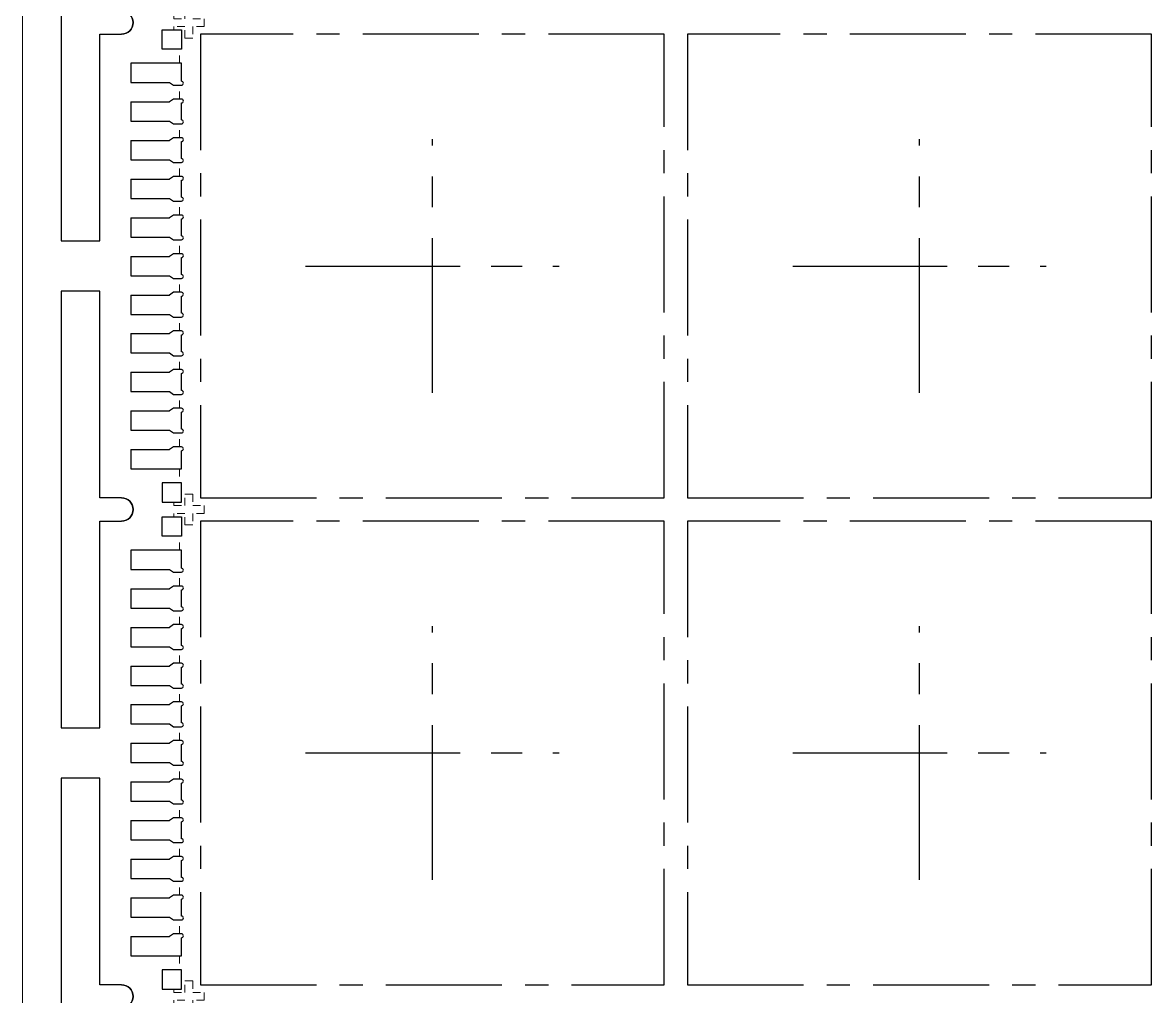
# Model space of a CAD drawing. Header units: millimetres. Extents: x 586 to 984, y 385 to 645.
# Drawn here: x 658.58 to 673.18, y 575.59 to 588.19 of the extents above; entities that cross this region are included whole.
import ezdxf

# ---------------------------------------------------------------- set-up
doc = ezdxf.new("R2010")
doc.units = ezdxf.units.MM
doc.linetypes.add('CENTER', pattern=[2, 1.25, -0.25, 0.25, -0.25])
doc.linetypes.add('HIDDEN', pattern=[0.375, 0.25, -0.125])
for name, color, linetype in [('1', 7, 'Continuous'), ('1D', 4, 'Continuous'), ('center', 1, 'Continuous'), ('LFBOT', 4, 'Continuous'), ('LFTOP', 7, 'Continuous'), ('PKG', 2, 'Continuous')]:
    doc.layers.add(name, color=color, linetype=linetype)
doc.layers.add('DIM', color=4, linetype='Continuous', lineweight=18)

msp = doc.modelspace()

# ---------------------------------------------------------------- linework, layer by layer
at = {"layer": '1', "elevation": -0.0958}
for points in [[(659.8584, 588.3369), (659.5784, 588.3369), (659.5784, 591.0119), (659.0784, 591.0119), (659.0784, 585.3619), (659.5784, 585.3619), (659.5784, 588.0369), (659.8584, 588.0369, 1), (659.8584, 588.3369, -1), (659.8584, 588.0369)], [(659.8584, 582.0369), (659.5784, 582.0369), (659.5784, 584.7119), (659.0784, 584.7119), (659.0784, 579.0619), (659.5784, 579.0619), (659.5784, 581.7369), (659.8584, 581.7369, 1), (659.8584, 582.0369, -1), (659.8584, 581.7369)], [(659.8584, 575.7369), (659.5784, 575.7369), (659.5784, 578.4119), (659.0784, 578.4119), (659.0784, 572.7619), (659.5784, 572.7619), (659.5784, 575.4369), (659.8584, 575.4369, 1), (659.8584, 575.7369, -1), (659.8584, 575.4369)]]:
    msp.add_lwpolyline(points, format="xyb", dxfattribs=at)
at = {"layer": '1D', "linetype": 'HIDDEN', "lineweight": 0, "ltscale": 0.25, "elevation": -0.0958}
for points in [[(660.5334, 588.2819), (660.5334, 588.2369), (660.6784, 588.2369), (660.6784, 588.3869), (660.7784, 588.3869), (660.7784, 588.2369), (660.9284, 588.2369), (660.9284, 588.1369), (660.7784, 588.1369), (660.7784, 587.9869), (660.6784, 587.9869), (660.6784, 588.1369), (660.5334, 588.1369), (660.5334, 588.0919)], [(660.5334, 581.9819), (660.5334, 581.9369), (660.6784, 581.9369), (660.6784, 582.0869), (660.7784, 582.0869), (660.7784, 581.9369), (660.9284, 581.9369), (660.9284, 581.8369), (660.7784, 581.8369), (660.7784, 581.6869), (660.6784, 581.6869), (660.6784, 581.8369), (660.5334, 581.8369), (660.5334, 581.7919)], [(660.5334, 575.6819), (660.5334, 575.6369), (660.6784, 575.6369), (660.6784, 575.7869), (660.7784, 575.7869), (660.7784, 575.6369), (660.9284, 575.6369), (660.9284, 575.5369), (660.7784, 575.5369), (660.7784, 575.3869), (660.6784, 575.3869), (660.6784, 575.5369), (660.5334, 575.5369), (660.5334, 575.4919)]]:
    msp.add_lwpolyline(points, dxfattribs=at)
at = {"layer": 'center', "linetype": 'CENTER', "ltscale": 1.6}
for p, q in [((663.8784, 583.3969, -0.0958), (663.8784, 586.6769, -0.0958)), ((670.1784, 583.3969, -0.0958), (670.1784, 586.6769, -0.0958)), ((662.2384, 585.0369, -0.0958), (665.5184, 585.0369, -0.0958)), ((668.5384, 585.0369, -0.0958), (671.8184, 585.0369, -0.0958)), ((663.8784, 577.0969, -0.0958), (663.8784, 580.3769, -0.0958)), ((670.1784, 577.0969, -0.0958), (670.1784, 580.3769, -0.0958)), ((662.2384, 578.7369, -0.0958), (665.5184, 578.7369, -0.0958)), ((668.5384, 578.7369, -0.0958), (671.8184, 578.7369, -0.0958))]:
    msp.add_line(p, q, dxfattribs=at)
at = {"layer": 'DIM', "color": 1}
msp.add_line((658.5784, 527.9869, -0.0958), (658.5784, 597.9869, -0.0958), dxfattribs=at)
at = {"layer": 'LFBOT', "linetype": 'HIDDEN', "lineweight": 5, "ltscale": 0.3}
for p, q in [((660.6084, 587.6619, -0.0958), (660.6084, 587.8419, -0.0958)), ((660.6084, 587.1969, -0.0958), (660.6084, 587.3769, -0.0958)), ((660.6084, 586.6969, -0.0958), (660.6084, 586.8769, -0.0958)), ((660.6084, 586.1969, -0.0958), (660.6084, 586.3769, -0.0958)), ((660.6084, 585.6969, -0.0958), (660.6084, 585.8769, -0.0958)), ((660.6084, 585.1969, -0.0958), (660.6084, 585.3769, -0.0958)), ((660.6084, 584.6969, -0.0958), (660.6084, 584.8769, -0.0958)), ((660.6084, 584.1969, -0.0958), (660.6084, 584.3769, -0.0958)), ((660.6084, 583.6969, -0.0958), (660.6084, 583.8769, -0.0958)), ((660.6084, 583.1969, -0.0958), (660.6084, 583.3769, -0.0958)), ((660.6084, 582.6969, -0.0958), (660.6084, 582.8769, -0.0958)), ((660.6084, 582.4119, -0.0958), (660.6084, 582.2319, -0.0958)), ((660.6084, 581.3619, -0.0958), (660.6084, 581.5419, -0.0958)), ((660.6084, 580.8969, -0.0958), (660.6084, 581.0769, -0.0958)), ((660.6084, 580.3969, -0.0958), (660.6084, 580.5769, -0.0958)), ((660.6084, 579.8969, -0.0958), (660.6084, 580.0769, -0.0958)), ((660.6084, 579.3969, -0.0958), (660.6084, 579.5769, -0.0958)), ((660.6084, 578.8969, -0.0958), (660.6084, 579.0769, -0.0958)), ((660.6084, 578.3969, -0.0958), (660.6084, 578.5769, -0.0958)), ((660.6084, 577.8969, -0.0958), (660.6084, 578.0769, -0.0958)), ((660.6084, 577.3969, -0.0958), (660.6084, 577.5769, -0.0958)), ((660.6084, 576.8969, -0.0958), (660.6084, 577.0769, -0.0958)), ((660.6084, 576.3969, -0.0958), (660.6084, 576.5769, -0.0958)), ((660.6084, 576.1119, -0.0958), (660.6084, 575.9319, -0.0958))]:
    msp.add_line(p, q, dxfattribs=at)
at = {"layer": 'LFTOP', "color": 7}
for p, q in [((660.6334, 587.6619, -0.0958), (659.9784, 587.6619, -0.0958)), ((660.6334, 587.4269, -0.0958), (660.6334, 587.6619, -0.0958)), ((659.9784, 587.4119, -0.0958), (660.4784, 587.4119, -0.0958)), ((660.4784, 587.4119, -0.0958), (660.5284, 587.3769, -0.0958)), ((660.5284, 587.3769, -0.0958), (660.6334, 587.3769, -0.0958)), ((659.9784, 587.1619, -0.0958), (660.4784, 587.1619, -0.0958)), ((660.5284, 587.1969, -0.0958), (660.4784, 587.1619, -0.0958)), ((660.6334, 587.1969, -0.0958), (660.5284, 587.1969, -0.0958)), ((660.6334, 586.9269, -0.0958), (660.6334, 587.1469, -0.0958)), ((659.9784, 586.9119, -0.0958), (660.4784, 586.9119, -0.0958)), ((660.4784, 586.9119, -0.0958), (660.5284, 586.8769, -0.0958)), ((660.5284, 586.8769, -0.0958), (660.6334, 586.8769, -0.0958)), ((659.9784, 586.6619, -0.0958), (660.4784, 586.6619, -0.0958)), ((660.5284, 586.6969, -0.0958), (660.4784, 586.6619, -0.0958)), ((660.6334, 586.6969, -0.0958), (660.5284, 586.6969, -0.0958)), ((660.6334, 586.4269, -0.0958), (660.6334, 586.6469, -0.0958)), ((659.9784, 586.4119, -0.0958), (660.4784, 586.4119, -0.0958)), ((660.4784, 586.4119, -0.0958), (660.5284, 586.3769, -0.0958)), ((660.5284, 586.3769, -0.0958), (660.6334, 586.3769, -0.0958)), ((660.5284, 586.1969, -0.0958), (660.4784, 586.1619, -0.0958)), ((660.6334, 586.1969, -0.0958), (660.5284, 586.1969, -0.0958)), ((659.9784, 586.1619, -0.0958), (660.4784, 586.1619, -0.0958)), ((660.6334, 585.9269, -0.0958), (660.6334, 586.1469, -0.0958)), ((659.9784, 585.9119, -0.0958), (660.4784, 585.9119, -0.0958)), ((660.4784, 585.9119, -0.0958), (660.5284, 585.8769, -0.0958)), ((660.5284, 585.8769, -0.0958), (660.6334, 585.8769, -0.0958)), ((659.9784, 585.6619, -0.0958), (660.4784, 585.6619, -0.0958)), ((660.5284, 585.6969, -0.0958), (660.4784, 585.6619, -0.0958)), ((660.6334, 585.6969, -0.0958), (660.5284, 585.6969, -0.0958)), ((660.6334, 585.4269, -0.0958), (660.6334, 585.6469, -0.0958)), ((659.9784, 585.4119, -0.0958), (660.4784, 585.4119, -0.0958)), ((660.4784, 585.4119, -0.0958), (660.5284, 585.3769, -0.0958)), ((660.5284, 585.3769, -0.0958), (660.6334, 585.3769, -0.0958)), ((660.5284, 585.1969, -0.0958), (660.4784, 585.1619, -0.0958)), ((660.6334, 585.1969, -0.0958), (660.5284, 585.1969, -0.0958)), ((659.9784, 585.1619, -0.0958), (660.4784, 585.1619, -0.0958)), ((660.6334, 584.9269, -0.0958), (660.6334, 585.1469, -0.0958)), ((659.9784, 584.9119, -0.0958), (660.4784, 584.9119, -0.0958)), ((660.4784, 584.9119, -0.0958), (660.5284, 584.8769, -0.0958)), ((660.5284, 584.8769, -0.0958), (660.6334, 584.8769, -0.0958)), ((659.9784, 584.6619, -0.0958), (660.4784, 584.6619, -0.0958)), ((660.5284, 584.6969, -0.0958), (660.4784, 584.6619, -0.0958)), ((660.6334, 584.6969, -0.0958), (660.5284, 584.6969, -0.0958)), ((660.6334, 584.4269, -0.0958), (660.6334, 584.6469, -0.0958)), ((659.9784, 584.4119, -0.0958), (660.4784, 584.4119, -0.0958)), ((660.4784, 584.4119, -0.0958), (660.5284, 584.3769, -0.0958)), ((660.5284, 584.3769, -0.0958), (660.6334, 584.3769, -0.0958)), ((659.9784, 584.1619, -0.0958), (660.4784, 584.1619, -0.0958)), ((660.5284, 584.1969, -0.0958), (660.4784, 584.1619, -0.0958)), ((660.6334, 584.1969, -0.0958), (660.5284, 584.1969, -0.0958)), ((660.6334, 583.9269, -0.0958), (660.6334, 584.1469, -0.0958)), ((659.9784, 583.9119, -0.0958), (660.4784, 583.9119, -0.0958)), ((660.4784, 583.9119, -0.0958), (660.5284, 583.8769, -0.0958)), ((660.5284, 583.8769, -0.0958), (660.6334, 583.8769, -0.0958)), ((659.9784, 583.6619, -0.0958), (660.4784, 583.6619, -0.0958)), ((660.5284, 583.6969, -0.0958), (660.4784, 583.6619, -0.0958)), ((660.6334, 583.6969, -0.0958), (660.5284, 583.6969, -0.0958)), ((660.6334, 583.4269, -0.0958), (660.6334, 583.6469, -0.0958)), ((659.9784, 583.4119, -0.0958), (660.4784, 583.4119, -0.0958)), ((660.4784, 583.4119, -0.0958), (660.5284, 583.3769, -0.0958)), ((660.5284, 583.3769, -0.0958), (660.6334, 583.3769, -0.0958)), ((659.9784, 583.1619, -0.0958), (660.4784, 583.1619, -0.0958)), ((660.5284, 583.1969, -0.0958), (660.4784, 583.1619, -0.0958)), ((660.6334, 583.1969, -0.0958), (660.5284, 583.1969, -0.0958)), ((660.6334, 582.9269, -0.0958), (660.6334, 583.1469, -0.0958)), ((659.9784, 582.9119, -0.0958), (660.4784, 582.9119, -0.0958)), ((660.4784, 582.9119, -0.0958), (660.5284, 582.8769, -0.0958)), ((660.5284, 582.8769, -0.0958), (660.6334, 582.8769, -0.0958)), ((660.5284, 582.6969, -0.0958), (660.4784, 582.6619, -0.0958)), ((660.6334, 582.6969, -0.0958), (660.5284, 582.6969, -0.0958)), ((659.9784, 582.6619, -0.0958), (660.4784, 582.6619, -0.0958)), ((660.6334, 582.4119, -0.0958), (660.6334, 582.6469, -0.0958)), ((659.9784, 582.4119, -0.0958), (660.6334, 582.4119, -0.0958)), ((660.6334, 581.3619, -0.0958), (659.9784, 581.3619, -0.0958)), ((660.6334, 581.1269, -0.0958), (660.6334, 581.3619, -0.0958)), ((659.9784, 581.1119, -0.0958), (660.4784, 581.1119, -0.0958)), ((660.4784, 581.1119, -0.0958), (660.5284, 581.0769, -0.0958)), ((660.5284, 581.0769, -0.0958), (660.6334, 581.0769, -0.0958)), ((659.9784, 580.8619, -0.0958), (660.4784, 580.8619, -0.0958)), ((660.5284, 580.8969, -0.0958), (660.4784, 580.8619, -0.0958)), ((660.6334, 580.8969, -0.0958), (660.5284, 580.8969, -0.0958)), ((660.6334, 580.6269, -0.0958), (660.6334, 580.8469, -0.0958)), ((659.9784, 580.6119, -0.0958), (660.4784, 580.6119, -0.0958)), ((660.4784, 580.6119, -0.0958), (660.5284, 580.5769, -0.0958)), ((660.5284, 580.5769, -0.0958), (660.6334, 580.5769, -0.0958)), ((659.9784, 580.3619, -0.0958), (660.4784, 580.3619, -0.0958)), ((660.5284, 580.3969, -0.0958), (660.4784, 580.3619, -0.0958)), ((660.6334, 580.3969, -0.0958), (660.5284, 580.3969, -0.0958)), ((660.6334, 580.1269, -0.0958), (660.6334, 580.3469, -0.0958)), ((659.9784, 580.1119, -0.0958), (660.4784, 580.1119, -0.0958)), ((660.4784, 580.1119, -0.0958), (660.5284, 580.0769, -0.0958)), ((660.5284, 580.0769, -0.0958), (660.6334, 580.0769, -0.0958)), ((659.9784, 579.8619, -0.0958), (660.4784, 579.8619, -0.0958)), ((660.5284, 579.8969, -0.0958), (660.4784, 579.8619, -0.0958)), ((660.6334, 579.8969, -0.0958), (660.5284, 579.8969, -0.0958)), ((660.6334, 579.6269, -0.0958), (660.6334, 579.8469, -0.0958)), ((659.9784, 579.6119, -0.0958), (660.4784, 579.6119, -0.0958)), ((660.4784, 579.6119, -0.0958), (660.5284, 579.5769, -0.0958)), ((660.5284, 579.5769, -0.0958), (660.6334, 579.5769, -0.0958)), ((659.9784, 579.3619, -0.0958), (660.4784, 579.3619, -0.0958)), ((660.5284, 579.3969, -0.0958), (660.4784, 579.3619, -0.0958)), ((660.6334, 579.3969, -0.0958), (660.5284, 579.3969, -0.0958)), ((660.6334, 579.1269, -0.0958), (660.6334, 579.3469, -0.0958)), ((659.9784, 579.1119, -0.0958), (660.4784, 579.1119, -0.0958)), ((660.4784, 579.1119, -0.0958), (660.5284, 579.0769, -0.0958)), ((660.5284, 579.0769, -0.0958), (660.6334, 579.0769, -0.0958)), ((660.5284, 578.8969, -0.0958), (660.4784, 578.8619, -0.0958)), ((660.6334, 578.8969, -0.0958), (660.5284, 578.8969, -0.0958)), ((659.9784, 578.8619, -0.0958), (660.4784, 578.8619, -0.0958)), ((660.6334, 578.6269, -0.0958), (660.6334, 578.8469, -0.0958)), ((659.9784, 578.6119, -0.0958), (660.4784, 578.6119, -0.0958)), ((660.4784, 578.6119, -0.0958), (660.5284, 578.5769, -0.0958)), ((660.5284, 578.5769, -0.0958), (660.6334, 578.5769, -0.0958)), ((659.9784, 578.3619, -0.0958), (660.4784, 578.3619, -0.0958)), ((660.5284, 578.3969, -0.0958), (660.4784, 578.3619, -0.0958)), ((660.6334, 578.3969, -0.0958), (660.5284, 578.3969, -0.0958)), ((660.6334, 578.1269, -0.0958), (660.6334, 578.3469, -0.0958)), ((659.9784, 578.1119, -0.0958), (660.4784, 578.1119, -0.0958)), ((660.4784, 578.1119, -0.0958), (660.5284, 578.0769, -0.0958)), ((660.5284, 578.0769, -0.0958), (660.6334, 578.0769, -0.0958)), ((660.5284, 577.8969, -0.0958), (660.4784, 577.8619, -0.0958)), ((660.6334, 577.8969, -0.0958), (660.5284, 577.8969, -0.0958)), ((659.9784, 577.8619, -0.0958), (660.4784, 577.8619, -0.0958)), ((660.6334, 577.6269, -0.0958), (660.6334, 577.8469, -0.0958)), ((659.9784, 577.6119, -0.0958), (660.4784, 577.6119, -0.0958)), ((660.4784, 577.6119, -0.0958), (660.5284, 577.5769, -0.0958)), ((660.5284, 577.5769, -0.0958), (660.6334, 577.5769, -0.0958)), ((659.9784, 577.3619, -0.0958), (660.4784, 577.3619, -0.0958)), ((660.5284, 577.3969, -0.0958), (660.4784, 577.3619, -0.0958)), ((660.6334, 577.3969, -0.0958), (660.5284, 577.3969, -0.0958)), ((660.6334, 577.1269, -0.0958), (660.6334, 577.3469, -0.0958)), ((659.9784, 577.1119, -0.0958), (660.4784, 577.1119, -0.0958)), ((660.4784, 577.1119, -0.0958), (660.5284, 577.0769, -0.0958)), ((660.5284, 577.0769, -0.0958), (660.6334, 577.0769, -0.0958)), ((659.9784, 576.8619, -0.0958), (660.4784, 576.8619, -0.0958)), ((660.5284, 576.8969, -0.0958), (660.4784, 576.8619, -0.0958)), ((660.6334, 576.8969, -0.0958), (660.5284, 576.8969, -0.0958)), ((660.6334, 576.6269, -0.0958), (660.6334, 576.8469, -0.0958)), ((659.9784, 576.6119, -0.0958), (660.4784, 576.6119, -0.0958)), ((660.4784, 576.6119, -0.0958), (660.5284, 576.5769, -0.0958)), ((660.5284, 576.5769, -0.0958), (660.6334, 576.5769, -0.0958)), ((659.9784, 576.3619, -0.0958), (660.4784, 576.3619, -0.0958)), ((660.5284, 576.3969, -0.0958), (660.4784, 576.3619, -0.0958)), ((660.6334, 576.3969, -0.0958), (660.5284, 576.3969, -0.0958)), ((660.6334, 576.1119, -0.0958), (660.6334, 576.3469, -0.0958)), ((659.9784, 576.1119, -0.0958), (660.6334, 576.1119, -0.0958))]:
    msp.add_line(p, q, dxfattribs=at)
at = {"layer": 'LFTOP'}
for p, q in [((659.9784, 587.6619, -0.0958), (659.9784, 587.4119, -0.0958)), ((659.9784, 587.1619, -0.0958), (659.9784, 586.9119, -0.0958)), ((659.9784, 586.6619, -0.0958), (659.9784, 586.4119, -0.0958)), ((659.9784, 586.1619, -0.0958), (659.9784, 585.9119, -0.0958)), ((659.9784, 585.6619, -0.0958), (659.9784, 585.4119, -0.0958)), ((659.9784, 585.1619, -0.0958), (659.9784, 584.9119, -0.0958)), ((659.9784, 584.6619, -0.0958), (659.9784, 584.4119, -0.0958)), ((659.9784, 584.1619, -0.0958), (659.9784, 583.9119, -0.0958)), ((659.9784, 583.6619, -0.0958), (659.9784, 583.4119, -0.0958)), ((659.9784, 583.1619, -0.0958), (659.9784, 582.9119, -0.0958)), ((659.9784, 582.6619, -0.0958), (659.9784, 582.4119, -0.0958)), ((659.9784, 581.3619, -0.0958), (659.9784, 581.1119, -0.0958)), ((659.9784, 580.8619, -0.0958), (659.9784, 580.6119, -0.0958)), ((659.9784, 580.3619, -0.0958), (659.9784, 580.1119, -0.0958)), ((659.9784, 579.8619, -0.0958), (659.9784, 579.6119, -0.0958)), ((659.9784, 579.3619, -0.0958), (659.9784, 579.1119, -0.0958)), ((659.9784, 578.8619, -0.0958), (659.9784, 578.6119, -0.0958)), ((659.9784, 578.3619, -0.0958), (659.9784, 578.1119, -0.0958)), ((659.9784, 577.8619, -0.0958), (659.9784, 577.6119, -0.0958)), ((659.9784, 577.3619, -0.0958), (659.9784, 577.1119, -0.0958)), ((659.9784, 576.8619, -0.0958), (659.9784, 576.6119, -0.0958)), ((659.9784, 576.3619, -0.0958), (659.9784, 576.1119, -0.0958))]:
    msp.add_line(p, q, dxfattribs=at)
at = {"layer": 'LFTOP', "color": 7, "elevation": -0.0958}
for points in [[(660.6334, 588.0919), (660.6334, 587.8419), (660.3834, 587.8419), (660.3834, 588.0919)], [(660.6334, 581.9819), (660.6334, 582.2319), (660.3834, 582.2319), (660.3834, 581.9819)], [(660.6334, 581.7919), (660.6334, 581.5419), (660.3834, 581.5419), (660.3834, 581.7919)], [(660.6334, 575.6819), (660.6334, 575.9319), (660.3834, 575.9319), (660.3834, 575.6819)]]:
    msp.add_lwpolyline(points, close=True, dxfattribs=at)
at = {"layer": 'LFTOP', "color": 7}
for centre in [(660.6334, 587.4019, -0.0958), (660.6334, 587.1719, -0.0958), (660.6334, 586.9019, -0.0958), (660.6334, 586.6719, -0.0958), (660.6334, 586.4019, -0.0958), (660.6334, 586.1719, -0.0958), (660.6334, 585.9019, -0.0958), (660.6334, 585.6719, -0.0958), (660.6334, 585.4019, -0.0958), (660.6334, 585.1719, -0.0958), (660.6334, 584.9019, -0.0958), (660.6334, 584.6719, -0.0958), (660.6334, 584.4019, -0.0958), (660.6334, 584.1719, -0.0958), (660.6334, 583.9019, -0.0958), (660.6334, 583.6719, -0.0958), (660.6334, 583.4019, -0.0958), (660.6334, 583.1719, -0.0958), (660.6334, 582.9019, -0.0958), (660.6334, 582.6719, -0.0958), (660.6334, 581.1019, -0.0958), (660.6334, 580.8719, -0.0958), (660.6334, 580.6019, -0.0958), (660.6334, 580.3719, -0.0958), (660.6334, 580.1019, -0.0958), (660.6334, 579.8719, -0.0958), (660.6334, 579.6019, -0.0958), (660.6334, 579.3719, -0.0958), (660.6334, 579.1019, -0.0958), (660.6334, 578.8719, -0.0958), (660.6334, 578.6019, -0.0958), (660.6334, 578.3719, -0.0958), (660.6334, 578.1019, -0.0958), (660.6334, 577.8719, -0.0958), (660.6334, 577.6019, -0.0958), (660.6334, 577.3719, -0.0958), (660.6334, 577.1019, -0.0958), (660.6334, 576.8719, -0.0958), (660.6334, 576.6019, -0.0958), (660.6334, 576.3719, -0.0958)]:
    msp.add_arc(centre, 0.025, 270, 90, dxfattribs=at)
at = {"layer": 'PKG', "color": 2, "linetype": 'CENTER', "ltscale": 1.2}
for p, q in [((666.8784, 588.0369, -0.0958), (660.8784, 588.0369, -0.0958)), ((660.8784, 588.0369, -0.0958), (660.8784, 582.0369, -0.0958)), ((666.8784, 582.0369, -0.0958), (666.8784, 588.0369, -0.0958)), ((673.1784, 588.0369, -0.0958), (667.1784, 588.0369, -0.0958)), ((667.1784, 588.0369, -0.0958), (667.1784, 582.0369, -0.0958)), ((673.1784, 582.0369, -0.0958), (673.1784, 588.0369, -0.0958)), ((660.8784, 582.0369, -0.0958), (666.8784, 582.0369, -0.0958)), ((667.1784, 582.0369, -0.0958), (673.1784, 582.0369, -0.0958)), ((666.8784, 581.7369, -0.0958), (660.8784, 581.7369, -0.0958)), ((660.8784, 581.7369, -0.0958), (660.8784, 575.7369, -0.0958)), ((666.8784, 575.7369, -0.0958), (666.8784, 581.7369, -0.0958)), ((673.1784, 581.7369, -0.0958), (667.1784, 581.7369, -0.0958)), ((667.1784, 581.7369, -0.0958), (667.1784, 575.7369, -0.0958)), ((673.1784, 575.7369, -0.0958), (673.1784, 581.7369, -0.0958)), ((660.8784, 575.7369, -0.0958), (666.8784, 575.7369, -0.0958)), ((667.1784, 575.7369, -0.0958), (673.1784, 575.7369, -0.0958))]:
    msp.add_line(p, q, dxfattribs=at)

doc.saveas('drawing.dxf')
